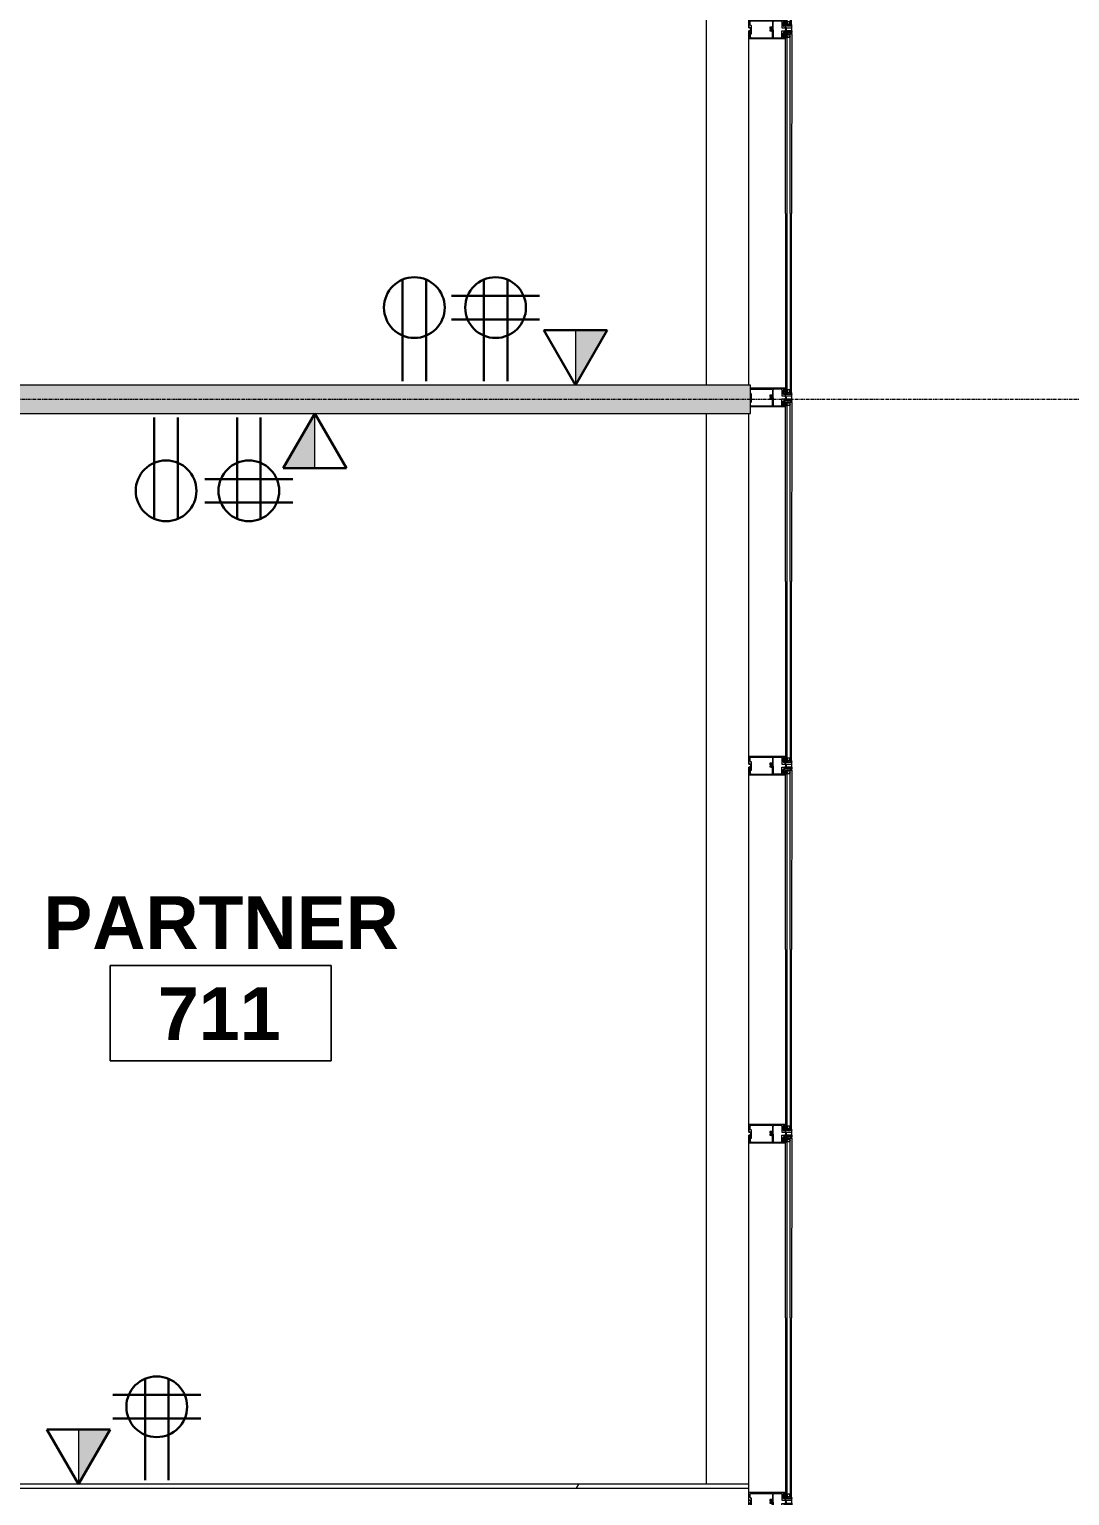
# Model space of a CAD drawing. Header units: inches. Extents: x -203 to 2070, y -968 to 768.
# Drawn here: x 1612.9 to 1782.5, y -194.1 to 44.9 of the extents above; entities that cross this region are included whole.
import ezdxf

# ---------------------------------------------------------------- set-up
doc = ezdxf.new("R2010")
doc.units = ezdxf.units.IN
doc.header["$MEASUREMENT"] = 0
doc.linetypes.add('Grid Line 1_2_', pattern=[0.875, 0.5, -0.125, 0.125, -0.125])
for name, color, linetype, lineweight in [('A-ANNO-NOTE', 131, 'Continuous', 13), ('A-AREA-IDEN', 2, 'Continuous', 9), ('A-Glaz-Exst', 7, 'Continuous', 9), ('A-WALL', 113, 'Continuous', 13), ('A-WALL-PATT', 111, 'Continuous', 13), ('I-WALL', 2, 'Continuous', 13), ('Jenner and Block 7fl_BB_dwg', 8, 'Continuous', 9), ('S-GRID', 1, 'Continuous', 9)]:
    doc.layers.add(name, color=color, linetype=linetype, lineweight=lineweight)
doc.styles.add('Swis721 Lt BT_B', font='', dxfattribs={"height": 8.583975})
doc.styles.get('Swis721 Lt BT_B').set_extended_font_data('Swis721 Lt BT', bold=True)

# ---------------------------------------------------------------- blocks, each defined once
blk = doc.blocks.new('Jenner and Block 7fl_BB_dwg_CW-STRIP-V24-LEVEL 7 - POWER _ SIGNAL')
at = {"layer": 'A-Glaz-Exst'}
for p, q in [((-127.5, -52.64), (-124.39, -51.32)), ((-124.23, -51.38), (-123.91, -52.13)), ((-124.05, -51.17), (-123.01, -50.73)), ((-124.04, -52.43), (-123.99, -52.37)), ((-124.01, -52.57), (-123.8, -52.48)), ((-123.96, -52.47), (-123.97, -52.44)), ((-123.96, -52.36), (-123.88, -52.36)), ((-123.92, -52.42), (-123.9, -52.45)), ((-123.75, -52.48), (-123.71, -52.5)), ((-123.74, -52.44), (-123.69, -52.46)), ((-123.59, -52.56), (-123.13, -53.64)), ((-121.88, -51.54), (-122.01, -51.58)), ((-121.75, -51.73), (-121.85, -51.55)), ((-121.68, -51.87), (-121.79, -51.93)), ((-121.72, -51.64), (-121.66, -51.83)), ((-120.76, -51.54), (-120.96, -51.08)), ((-127.34, -53.32), (-127.56, -52.8)), ((-127.2, -53.33), (-127.26, -53.35)), ((-126.62, -54.54), (-127.12, -53.36)), ((-126.7, -54.61), (-126.64, -54.58)), ((-126.42, -55.17), (-123.32, -53.85)), ((-124.09, -52.63), (-124.08, -52.59)), ((-124.09, -52.78), (-124.03, -52.91)), ((-124.06, -52.65), (-124.04, -52.6)), ((-123.25, -53.69), (-123.64, -52.78)), ((-122.97, -53.7), (-121.94, -53.26))]:
    blk.add_line(p, q, dxfattribs=at)
at = {"layer": 'A-Glaz-Exst', "flags": 128}
for points in [[(-132.82, -23.8), (-121.39, -50.72), (-121.16, -50.62), (-132.59, -23.7)], [(-133.51, -24.09), (-122.34, -50.38), (-122.08, -51.01), (-121.85, -50.92), (-133.28, -23.99)], [(-122.46, -50.43), (-122.48, -50.37), (-127.89, -52.67)], [(-127.89, -52.67), (-122.48, -50.37), (-122.46, -50.43), (-122.34, -50.38), (-122.46, -50.43), (-122.69, -50.53)], [(-109.83, -79.22), (-121.26, -52.3), (-121.49, -52.4), (-121.22, -53.03), (-121.34, -53.08), (-121.31, -53.13), (-126.72, -55.43), (-126.96, -54.86)], [(-123.94, -52.21), (-124.27, -52.35), (-124.17, -52.58), (-123.98, -52.5)], [(-123.87, -52.45), (-123.67, -52.37), (-124.11, -51.34)], [(-124.08, -52.57), (-124.09, -52.55), (-123.98, -52.5), (-124, -52.45), (-124.02, -52.45)], [(-123.87, -52.39), (-123.89, -52.4), (-123.87, -52.45), (-123.76, -52.41), (-123.75, -52.43)], [(-122.85, -50.8), (-122.46, -51.72), (-121.94, -51.5), (-121.95, -51.47), (-121.99, -51.48), (-122.01, -51.45), (-121.87, -51.38), (-121.85, -51.42), (-121.89, -51.45), (-121.88, -51.47), (-121.82, -51.45), (-120.96, -51.08), (-121.06, -50.85)], [(-122.34, -50.38), (-122.54, -50.87), (-122.2, -50.73), (-122.69, -50.53), (-122.37, -51.28)], [(-121.87, -53.1), (-122.26, -52.18), (-121.74, -51.96), (-121.73, -51.99), (-121.77, -52.01), (-121.75, -52.05), (-121.61, -51.99), (-121.63, -51.95), (-121.67, -51.96), (-121.68, -51.93), (-121.57, -51.89), (-121.69, -51.6), (-121.7, -51.6), (-121.69, -51.6), (-121.57, -51.89), (-120.76, -51.54), (-120.67, -51.77), (-121.82, -52.26)], [(-121.82, -51.45), (-120.96, -51.08), (-121.06, -50.85), (-122.21, -51.34)], [(-122.05, -51.56), (-122.05, -51.55), (-121.94, -51.5)], [(-121.99, -50.5), (-122.02, -50.42), (-121.62, -50.24), (-121.59, -50.33)], [(-121.96, -50.56), (-121.94, -50.62), (-121.84, -50.78), (-121.49, -50.63), (-121.54, -50.45), (-121.56, -50.39)], [(-110.06, -79.32), (-121.22, -53.03), (-121.71, -52.83), (-121.37, -52.68), (-121.57, -53.17), (-121.88, -52.43)], [(-121.7, -51.74), (-121.82, -51.45), (-121.7, -51.74), (-121.71, -51.74)], [(-121.81, -51.97), (-121.8, -51.98), (-121.74, -51.96)], [(-121.08, -52.63), (-121.11, -52.57), (-121.15, -52.39), (-120.81, -52.24), (-120.71, -52.4), (-120.68, -52.46)], [(-121.06, -52.69), (-121.02, -52.77), (-120.62, -52.6), (-120.66, -52.52)], [(-109.37, -79.03), (-120.8, -52.1), (-120.57, -52), (-109.14, -78.93)], [(-126.88, -54.24), (-126.91, -54.19), (-127.09, -53.75), (-126.74, -54.59)], [(-126.96, -54.86), (-126.72, -55.43), (-121.31, -53.13), (-121.34, -53.08), (-121.57, -53.17)], [(-126.92, -54.33), (-126.83, -54.53), (-126.86, -54.54), (-126.88, -54.5), (-126.92, -54.51), (-126.86, -54.66), (-126.82, -54.64), (-126.84, -54.6), (-126.81, -54.58), (-126.59, -55.1)]]:
    blk.add_lwpolyline(points, dxfattribs=at)
for points in [[(-120.67, -51.77), (-120.76, -51.54), (-121.57, -51.89), (-120.76, -51.54)], [(-127.4, -53.82), (-127.17, -53.72)], [(-127.21, -54.28), (-126.95, -54.17), (-126.98, -54.18)]]:
    blk.add_lwpolyline(points, close=True, dxfattribs=at)
at = {"layer": 'A-Glaz-Exst'}
for centre, radius in [((-121.98, -50.53), 0.0312), ((-121.57, -50.36), 0.0313), ((-120.67, -52.49), 0.0312), ((-121.07, -52.66), 0.0312)]:
    blk.add_circle(centre, radius, dxfattribs=at)
for centre, radius, start, end in [((-124.34, -51.43), 0.125, 23.0045, 113.0045), ((-124, -51.29), 0.125, 113.0045, 203.0045), ((-124.03, -52.23), 0.548, 263.7768, 322.8434), ((-124.09, -52.58), 0.0197, 337.7655, 23.0045), ((-124.03, -52.58), 0.0139, 50.356, 225.537), ((-124.03, -52.44), 0.016, 138.4428, 293.0045), ((-124.02, -52.26), 0.451, 268.6149, 317.394), ((-124.02, -52.56), 0.0118, 230.356, 293.0045), ((-123.96, -52.4), 0.04, 87.5662, 138.4428), ((-123.94, -52.43), 0.0306, 26.7074, 199.3016), ((-123.93, -52.46), 0.0306, 206.7074, 19.3016), ((-123.97, -52.16), 0.0625, 293.0045, 23.0045), ((-123.88, -52.38), 0.016, 293.0045, 87.5662), ((-123.8, -52.47), 0.0118, 293.0045, 355.653), ((-123.77, -52.47), 0.0139, 0.472, 175.653), ((-123.75, -52.47), 0.0118, 180.472, 248.2435), ((-123.73, -52.43), 0.0197, 203.0045, 248.2435), ((-123.75, -52.55), 0.0695, 350.7239, 46.7046), ((-123.73, -52.54), 0.089, 332.9913, 65.2955), ((-122.96, -50.85), 0.125, 23.0045, 113.0045), ((-122.22, -51.15), 0.313, 76.1346, 149.8744), ((-122.18, -51.16), 0.221, 68.0045, 194.8744), ((-122.26, -51.23), 0.125, 203.0045, 293.0045), ((-121.97, -51.25), 0.257, 114.4891, 201.5199), ((-122.02, -51.55), 0.0312, 203.0045, 288.0045), ((-121.77, -52.38), 0.125, 113.0045, 203.0045), ((-121.88, -51.57), 0.0312, 23.0045, 108.0045), ((-121.67, -52.37), 0.221, 211.1346, 338.0045), ((-121.43, -51.25), 0.531, 84.932, 141.077), ((-121.58, -52.16), 0.257, 204.4891, 291.5199), ((-121.78, -51.95), 0.0312, 118.0045, 203.0045), ((-121.69, -52.41), 0.313, 256.1346, 329.8744), ((-121.72, -51.71), 0.0313, 208.0045, 293.0045), ((-121.69, -51.63), 0.0313, 113.0045, 198.0045), ((-121.55, -50.92), 0.145, 75.2021, 272.5168), ((-121.69, -51.84), 0.0312, 298.0045, 23.0045), ((-121.46, -50.89), 0.13, 309.3067, 96.5963), ((-121.06, -50.72), 0.266, 174.932, 231.077), ((-121.01, -50.7), 0.266, 174.932, 231.077), ((-121.21, -51.77), 0.531, 264.932, 321.077), ((-120.95, -50.67), 0.266, 174.932, 231.077), ((-121.06, -52.09), 0.145, 133.4921, 330.8069), ((-120.89, -50.65), 0.266, 174.932, 231.077), ((-120.97, -52.04), 0.13, 309.4127, 96.7023), ((-120.57, -51.87), 0.266, 174.932, 231.077), ((-120.52, -51.85), 0.266, 174.932, 231.077), ((-120.46, -51.82), 0.266, 174.932, 231.077), ((-120.4, -51.8), 0.266, 174.932, 231.077), ((-127.45, -52.75), 0.125, 113.0045, 203.0045), ((-127.29, -53.29), 0.0625, 203.0045, 293.0045), ((-127.18, -53.39), 0.0625, 23.0045, 113.0045), ((-127.15, -53.78), 0.0625, 23.0045, 113.0045), ((-127.15, -53.78), 0.0625, 23.0045, 113.0045), ((-126.94, -54.2), 0.0312, 23.0045, 113.0045), ((-126.94, -54.2), 0.0312, 23.0045, 113.0045), ((-126.89, -54.31), 0.0312, 113.0045, 203.0045), ((-126.91, -54.26), 0.0313, 293.0045, 23.0045), ((-126.71, -54.58), 0.0312, 203.0045, 293.0045), ((-126.65, -54.55), 0.0313, 293.0045, 23.0045), ((-124.01, -52.66), 0.089, 160.7135, 253.0177), ((-123.99, -52.65), 0.0695, 179.3043, 235.285), ((-124.03, -52.23), 0.517, 269.0257, 316.9833), ((-124.05, -52.6), 0.0118, 337.7655, 45.537), ((-124.03, -52.23), 0.673, 269.5765, 305.68), ((-123.37, -53.73), 0.125, 293.0045, 23.0045), ((-123.02, -53.59), 0.125, 203.0045, 293.0045), ((-121.98, -53.15), 0.125, 293.0045, 23.0045), ((-126.47, -55.05), 0.125, 203.0045, 293.0045)]:
    blk.add_arc(centre, radius, start, end, dxfattribs=at)
blk = doc.blocks.new('Jenner and Block 7fl_BB_dwg_CW-STRIP-5551912-LEVEL 7 - POWER _ SIGNAL')
at = {"layer": 'A-Glaz-Exst'}
for p, q in [((-127.5, -52.64), (-124.39, -51.32)), ((-124.23, -51.38), (-123.91, -52.13)), ((-124.05, -51.17), (-123.01, -50.73)), ((-124.04, -52.43), (-123.99, -52.37)), ((-124.01, -52.57), (-123.8, -52.48)), ((-123.96, -52.47), (-123.97, -52.44)), ((-123.96, -52.36), (-123.88, -52.36)), ((-123.92, -52.42), (-123.9, -52.45)), ((-123.75, -52.48), (-123.71, -52.5)), ((-123.74, -52.44), (-123.69, -52.46)), ((-123.59, -52.56), (-123.13, -53.64)), ((-121.88, -51.54), (-122.01, -51.58)), ((-121.75, -51.73), (-121.85, -51.55)), ((-121.68, -51.87), (-121.79, -51.93)), ((-121.72, -51.64), (-121.66, -51.83)), ((-120.76, -51.54), (-120.96, -51.08)), ((-127.34, -53.32), (-127.56, -52.8)), ((-127.2, -53.33), (-127.26, -53.35)), ((-126.62, -54.54), (-127.12, -53.36)), ((-126.7, -54.61), (-126.64, -54.58)), ((-126.42, -55.17), (-123.32, -53.85)), ((-124.09, -52.63), (-124.08, -52.59)), ((-124.09, -52.78), (-124.03, -52.91)), ((-124.06, -52.65), (-124.04, -52.6)), ((-123.25, -53.69), (-123.64, -52.78)), ((-122.97, -53.7), (-121.94, -53.26))]:
    blk.add_line(p, q, dxfattribs=at)
at = {"layer": 'A-Glaz-Exst', "flags": 128}
for points in [[(-132.82, -23.8), (-121.39, -50.72), (-121.16, -50.62), (-132.59, -23.7)], [(-133.51, -24.09), (-122.34, -50.38), (-122.08, -51.01), (-121.85, -50.92), (-133.28, -23.99)], [(-122.46, -50.43), (-122.48, -50.37), (-127.89, -52.67), (-127.4, -53.82), (-127.17, -53.72), (-127.4, -53.82), (-127.89, -52.67), (-122.48, -50.37), (-122.46, -50.43), (-122.34, -50.38), (-122.46, -50.43), (-122.69, -50.53)], [(-109.83, -79.22), (-121.26, -52.3), (-121.49, -52.4), (-121.22, -53.03), (-121.34, -53.08), (-121.31, -53.13), (-126.72, -55.43), (-127.21, -54.28), (-126.95, -54.17), (-126.98, -54.18), (-127.21, -54.28), (-126.72, -55.43), (-121.31, -53.13), (-121.34, -53.08), (-121.57, -53.17)], [(-123.94, -52.21), (-124.27, -52.35), (-124.17, -52.58), (-123.98, -52.5)], [(-123.87, -52.45), (-123.67, -52.37), (-124.11, -51.34)], [(-124.08, -52.57), (-124.09, -52.55), (-123.98, -52.5), (-124, -52.45), (-124.02, -52.45)], [(-123.87, -52.39), (-123.89, -52.4), (-123.87, -52.45), (-123.76, -52.41), (-123.75, -52.43)], [(-122.85, -50.8), (-122.46, -51.72), (-121.94, -51.5), (-121.95, -51.47), (-121.99, -51.48), (-122.01, -51.45), (-121.87, -51.38), (-121.85, -51.42), (-121.89, -51.45), (-121.88, -51.47), (-121.82, -51.45), (-120.96, -51.08), (-121.06, -50.85)], [(-122.34, -50.38), (-122.54, -50.87), (-122.2, -50.73), (-122.69, -50.53), (-122.37, -51.28)], [(-121.87, -53.1), (-122.26, -52.18), (-121.74, -51.96), (-121.73, -51.99), (-121.77, -52.01), (-121.75, -52.05), (-121.61, -51.99), (-121.63, -51.95), (-121.67, -51.96), (-121.68, -51.93), (-121.57, -51.89), (-121.69, -51.6), (-121.7, -51.6), (-121.69, -51.6), (-121.57, -51.89), (-120.76, -51.54), (-120.67, -51.77), (-121.82, -52.26)], [(-121.82, -51.45), (-120.96, -51.08), (-121.06, -50.85), (-122.21, -51.34)], [(-122.05, -51.56), (-122.05, -51.55), (-121.94, -51.5)], [(-121.99, -50.5), (-122.02, -50.42), (-121.62, -50.24), (-121.59, -50.33)], [(-121.96, -50.56), (-121.94, -50.62), (-121.84, -50.78), (-121.49, -50.63), (-121.54, -50.45), (-121.56, -50.39)], [(-110.06, -79.32), (-121.22, -53.03), (-121.71, -52.83), (-121.37, -52.68), (-121.57, -53.17), (-121.88, -52.43)], [(-121.7, -51.74), (-121.82, -51.45), (-121.7, -51.74), (-121.71, -51.74)], [(-121.81, -51.97), (-121.8, -51.98), (-121.74, -51.96)], [(-121.08, -52.63), (-121.11, -52.57), (-121.15, -52.39), (-120.81, -52.24), (-120.71, -52.4), (-120.68, -52.46)], [(-121.06, -52.69), (-121.02, -52.77), (-120.62, -52.6), (-120.66, -52.52)], [(-109.37, -79.03), (-120.8, -52.1), (-120.57, -52), (-109.14, -78.93)], [(-126.88, -54.24), (-126.91, -54.19), (-127.09, -53.75), (-126.74, -54.59)], [(-126.92, -54.33), (-126.83, -54.53), (-126.86, -54.54), (-126.88, -54.5), (-126.92, -54.51), (-126.86, -54.66), (-126.82, -54.64), (-126.84, -54.6), (-126.81, -54.58), (-126.59, -55.1)]]:
    blk.add_lwpolyline(points, dxfattribs=at)
blk.add_lwpolyline([(-120.67, -51.77), (-120.76, -51.54), (-121.57, -51.89), (-120.76, -51.54)], close=True, dxfattribs=at)
at = {"layer": 'A-Glaz-Exst'}
for centre, radius in [((-121.98, -50.53), 0.0312), ((-121.57, -50.36), 0.0313), ((-120.67, -52.49), 0.0312), ((-121.07, -52.66), 0.0312)]:
    blk.add_circle(centre, radius, dxfattribs=at)
for centre, radius, start, end in [((-124.34, -51.43), 0.125, 23.0045, 113.0045), ((-124, -51.29), 0.125, 113.0045, 203.0045), ((-124.03, -52.23), 0.548, 263.7768, 322.8434), ((-124.09, -52.58), 0.0197, 337.7655, 23.0045), ((-124.03, -52.58), 0.0139, 50.356, 225.537), ((-124.03, -52.44), 0.016, 138.4428, 293.0045), ((-124.02, -52.26), 0.451, 268.6149, 317.394), ((-124.02, -52.56), 0.0118, 230.356, 293.0045), ((-123.96, -52.4), 0.04, 87.5662, 138.4428), ((-123.94, -52.43), 0.0306, 26.7074, 199.3016), ((-123.93, -52.46), 0.0306, 206.7074, 19.3016), ((-123.97, -52.16), 0.0625, 293.0045, 23.0045), ((-123.88, -52.38), 0.016, 293.0045, 87.5662), ((-123.8, -52.47), 0.0118, 293.0045, 355.653), ((-123.77, -52.47), 0.0139, 0.472, 175.653), ((-123.75, -52.47), 0.0118, 180.472, 248.2435), ((-123.73, -52.43), 0.0197, 203.0045, 248.2435), ((-123.75, -52.55), 0.0695, 350.7239, 46.7046), ((-123.73, -52.54), 0.089, 332.9913, 65.2955), ((-122.96, -50.85), 0.125, 23.0045, 113.0045), ((-122.22, -51.15), 0.313, 76.1346, 149.8744), ((-122.18, -51.16), 0.221, 68.0045, 194.8744), ((-122.26, -51.23), 0.125, 203.0045, 293.0045), ((-121.97, -51.25), 0.257, 114.4891, 201.5199), ((-122.02, -51.55), 0.0312, 203.0045, 288.0045), ((-121.77, -52.38), 0.125, 113.0045, 203.0045), ((-121.88, -51.57), 0.0312, 23.0045, 108.0045), ((-121.67, -52.37), 0.221, 211.1346, 338.0045), ((-121.43, -51.25), 0.531, 84.932, 141.077), ((-121.58, -52.16), 0.257, 204.4891, 291.5199), ((-121.78, -51.95), 0.0312, 118.0045, 203.0045), ((-121.69, -52.41), 0.313, 256.1346, 329.8744), ((-121.72, -51.71), 0.0313, 208.0045, 293.0045), ((-121.69, -51.63), 0.0313, 113.0045, 198.0045), ((-121.55, -50.92), 0.145, 75.2021, 272.5168), ((-121.69, -51.84), 0.0312, 298.0045, 23.0045), ((-121.46, -50.89), 0.13, 309.3067, 96.5963), ((-121.06, -50.72), 0.266, 174.932, 231.077), ((-121.01, -50.7), 0.266, 174.932, 231.077), ((-121.21, -51.77), 0.531, 264.932, 321.077), ((-120.95, -50.67), 0.266, 174.932, 231.077), ((-121.06, -52.09), 0.145, 133.4921, 330.8069), ((-120.89, -50.65), 0.266, 174.932, 231.077), ((-120.97, -52.04), 0.13, 309.4127, 96.7023), ((-120.57, -51.87), 0.266, 174.932, 231.077), ((-120.52, -51.85), 0.266, 174.932, 231.077), ((-120.46, -51.82), 0.266, 174.932, 231.077), ((-120.4, -51.8), 0.266, 174.932, 231.077), ((-127.45, -52.75), 0.125, 113.0045, 203.0045), ((-127.29, -53.29), 0.0625, 203.0045, 293.0045), ((-127.18, -53.39), 0.0625, 23.0045, 113.0045), ((-127.15, -53.78), 0.0625, 23.0045, 113.0045), ((-127.15, -53.78), 0.0625, 23.0045, 113.0045), ((-126.94, -54.2), 0.0312, 23.0045, 113.0045), ((-126.94, -54.2), 0.0312, 23.0045, 113.0045), ((-126.89, -54.31), 0.0312, 113.0045, 203.0045), ((-126.91, -54.26), 0.0313, 293.0045, 23.0045), ((-126.71, -54.58), 0.0312, 203.0045, 293.0045), ((-126.65, -54.55), 0.0313, 293.0045, 23.0045), ((-124.01, -52.66), 0.089, 160.7135, 253.0177), ((-123.99, -52.65), 0.0695, 179.3043, 235.285), ((-124.03, -52.23), 0.517, 269.0257, 316.9833), ((-124.05, -52.6), 0.0118, 337.7655, 45.537), ((-124.03, -52.23), 0.673, 269.5765, 305.68), ((-123.37, -53.73), 0.125, 293.0045, 23.0045), ((-123.02, -53.59), 0.125, 203.0045, 293.0045), ((-121.98, -53.15), 0.125, 293.0045, 23.0045), ((-126.47, -55.05), 0.125, 203.0045, 293.0045)]:
    blk.add_arc(centre, radius, start, end, dxfattribs=at)
blk = doc.blocks.new('Jenner and Block 7fl_BB_dwg_CW-STRIP-V14-LEVEL 7 - POWER _ SIGNAL')
at = {"layer": 'A-Glaz-Exst'}
for p, q in [((-127.5, -52.64), (-124.39, -51.32)), ((-124.23, -51.38), (-123.91, -52.13)), ((-124.05, -51.17), (-123.01, -50.73)), ((-124.04, -52.43), (-123.99, -52.37)), ((-124.01, -52.57), (-123.8, -52.48)), ((-123.96, -52.47), (-123.97, -52.44)), ((-123.96, -52.36), (-123.88, -52.36)), ((-123.92, -52.42), (-123.9, -52.45)), ((-123.75, -52.48), (-123.71, -52.5)), ((-123.74, -52.44), (-123.69, -52.46)), ((-123.59, -52.56), (-123.13, -53.64)), ((-121.88, -51.54), (-122.01, -51.58)), ((-121.75, -51.73), (-121.85, -51.55)), ((-121.68, -51.87), (-121.79, -51.93)), ((-121.72, -51.64), (-121.66, -51.83)), ((-120.76, -51.54), (-120.96, -51.08)), ((-127.2, -53.33), (-127.26, -53.35)), ((-126.62, -54.54), (-127.12, -53.36)), ((-126.7, -54.61), (-126.64, -54.58)), ((-126.42, -55.17), (-123.32, -53.85)), ((-124.09, -52.63), (-124.08, -52.59)), ((-124.09, -52.78), (-124.03, -52.91)), ((-124.06, -52.65), (-124.04, -52.6)), ((-123.25, -53.69), (-123.64, -52.78)), ((-122.97, -53.7), (-121.94, -53.26))]:
    blk.add_line(p, q, dxfattribs=at)
at = {"layer": 'A-Glaz-Exst', "flags": 128}
for points in [[(-132.82, -23.8), (-121.39, -50.72), (-121.16, -50.62), (-132.59, -23.7)], [(-133.51, -24.09), (-122.34, -50.38), (-122.08, -51.01), (-121.85, -50.92), (-133.28, -23.99)], [(-122.46, -50.43), (-122.48, -50.37), (-127.6, -52.55)], [(-127.6, -52.55), (-122.48, -50.37), (-122.46, -50.43), (-122.34, -50.38), (-122.46, -50.43), (-122.69, -50.53)], [(-109.83, -79.22), (-121.26, -52.3), (-121.49, -52.4), (-121.22, -53.03), (-121.34, -53.08), (-121.31, -53.13), (-126.43, -55.31)], [(-123.94, -52.21), (-124.27, -52.35), (-124.17, -52.58), (-123.98, -52.5)], [(-123.87, -52.45), (-123.67, -52.37), (-124.11, -51.34)], [(-124.08, -52.57), (-124.09, -52.55), (-123.98, -52.5), (-124, -52.45), (-124.02, -52.45)], [(-123.87, -52.39), (-123.89, -52.4), (-123.87, -52.45), (-123.76, -52.41), (-123.75, -52.43)], [(-122.85, -50.8), (-122.46, -51.72), (-121.94, -51.5), (-121.95, -51.47), (-121.99, -51.48), (-122.01, -51.45), (-121.87, -51.38), (-121.85, -51.42), (-121.89, -51.45), (-121.88, -51.47), (-121.82, -51.45), (-120.96, -51.08), (-121.06, -50.85)], [(-122.34, -50.38), (-122.54, -50.87), (-122.2, -50.73), (-122.69, -50.53), (-122.37, -51.28)], [(-121.87, -53.1), (-122.26, -52.18), (-121.74, -51.96), (-121.73, -51.99), (-121.77, -52.01), (-121.75, -52.05), (-121.61, -51.99), (-121.63, -51.95), (-121.67, -51.96), (-121.68, -51.93), (-121.57, -51.89), (-121.69, -51.6), (-121.7, -51.6), (-121.69, -51.6), (-121.57, -51.89), (-120.76, -51.54), (-120.67, -51.77), (-121.82, -52.26)], [(-121.82, -51.45), (-120.96, -51.08), (-121.06, -50.85), (-122.21, -51.34)], [(-122.05, -51.56), (-122.05, -51.55), (-121.94, -51.5)], [(-121.99, -50.5), (-122.02, -50.42), (-121.62, -50.24), (-121.59, -50.33)], [(-121.96, -50.56), (-121.94, -50.62), (-121.84, -50.78), (-121.49, -50.63), (-121.54, -50.45), (-121.56, -50.39)], [(-110.06, -79.32), (-121.22, -53.03), (-121.71, -52.83), (-121.37, -52.68), (-121.57, -53.17), (-121.88, -52.43)], [(-121.7, -51.74), (-121.82, -51.45), (-121.7, -51.74), (-121.71, -51.74)], [(-121.81, -51.97), (-121.8, -51.98), (-121.74, -51.96)], [(-121.08, -52.63), (-121.11, -52.57), (-121.15, -52.39), (-120.81, -52.24), (-120.71, -52.4), (-120.68, -52.46)], [(-121.06, -52.69), (-121.02, -52.77), (-120.62, -52.6), (-120.66, -52.52)], [(-109.37, -79.03), (-120.8, -52.1), (-120.57, -52), (-109.14, -78.93)], [(-126.43, -55.31), (-121.31, -53.13), (-121.34, -53.08), (-121.57, -53.17)]]:
    blk.add_lwpolyline(points, dxfattribs=at)
blk.add_lwpolyline([(-120.67, -51.77), (-120.76, -51.54), (-121.57, -51.89), (-120.76, -51.54)], close=True, dxfattribs=at)
at = {"layer": 'A-Glaz-Exst'}
for centre, radius in [((-121.98, -50.53), 0.0312), ((-121.57, -50.36), 0.0313), ((-120.67, -52.49), 0.0312), ((-121.07, -52.66), 0.0312)]:
    blk.add_circle(centre, radius, dxfattribs=at)
for centre, radius, start, end in [((-124.34, -51.43), 0.125, 23.0045, 113.0045), ((-124, -51.29), 0.125, 113.0045, 203.0045), ((-124.03, -52.23), 0.548, 263.7768, 322.8434), ((-124.09, -52.58), 0.0197, 337.7655, 23.0045), ((-124.03, -52.58), 0.0139, 50.356, 225.537), ((-124.03, -52.44), 0.016, 138.4428, 293.0045), ((-124.02, -52.26), 0.451, 268.6149, 317.394), ((-124.02, -52.56), 0.0118, 230.356, 293.0045), ((-123.96, -52.4), 0.04, 87.5662, 138.4428), ((-123.94, -52.43), 0.0306, 26.7074, 199.3016), ((-123.93, -52.46), 0.0306, 206.7074, 19.3016), ((-123.97, -52.16), 0.0625, 293.0045, 23.0045), ((-123.88, -52.38), 0.016, 293.0045, 87.5662), ((-123.8, -52.47), 0.0118, 293.0045, 355.653), ((-123.77, -52.47), 0.0139, 0.472, 175.653), ((-123.75, -52.47), 0.0118, 180.472, 248.2435), ((-123.73, -52.43), 0.0197, 203.0045, 248.2435), ((-123.75, -52.55), 0.0695, 350.7239, 46.7046), ((-123.73, -52.54), 0.089, 332.9913, 65.2955), ((-122.96, -50.85), 0.125, 23.0045, 113.0045), ((-122.22, -51.15), 0.313, 76.1346, 149.8744), ((-122.18, -51.16), 0.221, 68.0045, 194.8744), ((-122.26, -51.23), 0.125, 203.0045, 293.0045), ((-121.97, -51.25), 0.257, 114.4891, 201.5199), ((-122.02, -51.55), 0.0312, 203.0045, 288.0045), ((-121.77, -52.38), 0.125, 113.0045, 203.0045), ((-121.88, -51.57), 0.0312, 23.0045, 108.0045), ((-121.67, -52.37), 0.221, 211.1346, 338.0045), ((-121.43, -51.25), 0.531, 84.932, 141.077), ((-121.58, -52.16), 0.257, 204.4891, 291.5199), ((-121.78, -51.95), 0.0312, 118.0045, 203.0045), ((-121.69, -52.41), 0.313, 256.1346, 329.8744), ((-121.72, -51.71), 0.0313, 208.0045, 293.0045), ((-121.69, -51.63), 0.0313, 113.0045, 198.0045), ((-121.55, -50.92), 0.145, 75.2021, 272.5168), ((-121.69, -51.84), 0.0312, 298.0045, 23.0045), ((-121.46, -50.89), 0.13, 309.3067, 96.5963), ((-121.06, -50.72), 0.266, 174.932, 231.077), ((-121.01, -50.7), 0.266, 174.932, 231.077), ((-121.21, -51.77), 0.531, 264.932, 321.077), ((-120.95, -50.67), 0.266, 174.932, 231.077), ((-121.06, -52.09), 0.145, 133.4921, 330.8069), ((-120.89, -50.65), 0.266, 174.932, 231.077), ((-120.97, -52.04), 0.13, 309.4127, 96.7023), ((-120.57, -51.87), 0.266, 174.932, 231.077), ((-120.52, -51.85), 0.266, 174.932, 231.077), ((-120.46, -51.82), 0.266, 174.932, 231.077), ((-120.4, -51.8), 0.266, 174.932, 231.077), ((-127.45, -52.75), 0.125, 113.0045, 144.8243), ((-127.18, -53.39), 0.0625, 23.0045, 113.0045), ((-126.71, -54.58), 0.0312, 203.0045, 293.0045), ((-126.65, -54.55), 0.0313, 293.0045, 23.0045), ((-124.01, -52.66), 0.089, 160.7135, 253.0177), ((-123.99, -52.65), 0.0695, 179.3043, 235.285), ((-124.03, -52.23), 0.517, 269.0257, 316.9833), ((-124.05, -52.6), 0.0118, 337.7655, 45.537), ((-124.03, -52.23), 0.673, 269.5765, 305.68), ((-123.37, -53.73), 0.125, 293.0045, 23.0045), ((-123.02, -53.59), 0.125, 203.0045, 293.0045), ((-121.98, -53.15), 0.125, 293.0045, 23.0045), ((-126.47, -55.05), 0.125, 261.1847, 293.0045)]:
    blk.add_arc(centre, radius, start, end, dxfattribs=at)
blk = doc.blocks.new('Jenner and Block 7fl_BB_dwg-4985401-LEVEL 7 - POWER _ SIGNAL')
at = {"layer": 'A-Glaz-Exst'}
for p, q in [((1723.3, -13.03), (1723.3, 163.07)), ((1730.17, -13.03), (1730.17, 43.45)), ((1723.3, -192.18), (1723.3, -17.65)), ((1730.17, -73.55), (1730.17, -17.65)), ((1730.17, -133.55), (1730.17, -76.55)), ((1730.17, -192.18), (1730.17, -136.55))]:
    blk.add_line(p, q, dxfattribs=at)
at = {"rotation": 336.9955198969619}
for name, p in [('Jenner and Block 7fl_BB_dwg_CW-STRIP-5551912-LEVEL 7 - POWER _ SIGNAL', (1868.48, 44.95)), ('Jenner and Block 7fl_BB_dwg_CW-STRIP-V14-LEVEL 7 - POWER _ SIGNAL', (1868.48, -15.05)), ('Jenner and Block 7fl_BB_dwg_CW-STRIP-5551912-LEVEL 7 - POWER _ SIGNAL', (1868.48, -75.05)), ('Jenner and Block 7fl_BB_dwg_CW-STRIP-5551912-LEVEL 7 - POWER _ SIGNAL', (1868.48, -135.05)), ('Jenner and Block 7fl_BB_dwg_CW-STRIP-V24-LEVEL 7 - POWER _ SIGNAL', (1868.48, -195.05))]:
    blk.add_blockref(name, p, dxfattribs=at)
blk = doc.blocks.new('Jenner and Block 7fl_BB_dwg-V54-LEVEL 7 - POWER _ SIGNAL')
at = {"layer": 'A-Glaz-Exst'}
for p, q in [((1723.3, -13.03), (1723.3, 163.07)), ((1730.17, -13.03), (1730.17, 43.45)), ((1723.3, -192.18), (1723.3, -17.65)), ((1730.17, -73.55), (1730.17, -17.65)), ((1730.17, -133.55), (1730.17, -76.55)), ((1730.17, -192.18), (1730.17, -136.55))]:
    blk.add_line(p, q, dxfattribs=at)
at = {"rotation": 336.9955198969619}
for name, p in [('Jenner and Block 7fl_BB_dwg_CW-STRIP-5551912-LEVEL 7 - POWER _ SIGNAL', (1868.48, 44.95)), ('Jenner and Block 7fl_BB_dwg_CW-STRIP-V14-LEVEL 7 - POWER _ SIGNAL', (1868.48, -15.05)), ('Jenner and Block 7fl_BB_dwg_CW-STRIP-5551912-LEVEL 7 - POWER _ SIGNAL', (1868.48, -75.05)), ('Jenner and Block 7fl_BB_dwg_CW-STRIP-5551912-LEVEL 7 - POWER _ SIGNAL', (1868.48, -135.05)), ('Jenner and Block 7fl_BB_dwg_CW-STRIP-V24-LEVEL 7 - POWER _ SIGNAL', (1868.48, -195.05))]:
    blk.add_blockref(name, p, dxfattribs=at)
blk = doc.blocks.new('Room Tag - Room Name and Number-3379422-LEVEL 7 - POWER _ SIGNAL')
at = {"layer": 'A-AREA-IDEN'}
for p, q in [((-0.1881, -0.1636), (-0.1881, -0.0018)), ((-0.1881, -0.0018), (0.1869, -0.0018)), ((0.1869, -0.0018), (-0.1881, -0.0018)), ((-0.1881, -0.0018), (-0.1881, -0.1636)), ((0.1869, -0.0018), (0.1869, -0.1636)), ((0.1869, -0.1636), (0.1869, -0.0018)), ((0.1869, -0.1636), (-0.1881, -0.1636)), ((-0.1881, -0.1636), (0.1869, -0.1636))]:
    blk.add_line(p, q, dxfattribs=at)

msp = doc.modelspace()

# ---------------------------------------------------------------- hatches: boundary and pattern name
at = {"layer": 'A-ANNO-NOTE', "lineweight": 9}
for color, points in [(55, [(1701.92, -13.03), (1707.08, -4.1), (1701.92, -4.1)]), (55, [(1659.42, -26.59), (1659.42, -17.65), (1654.26, -26.59)]), (256, [(1620.92, -192.18), (1626.08, -183.24), (1620.92, -183.24)])]:
    msp.add_hatch(color=color, dxfattribs=at).paths.add_polyline_path(points, flags=0)
at = {"layer": 'A-WALL-PATT', "lineweight": 9}
msp.add_hatch(color=7, dxfattribs=at).paths.add_polyline_path([(1730.48, -17.65), (1730.48, -13.03), (1582.73, -13.03), (1582.73, -17.65)], flags=0)
h = msp.add_hatch(dxfattribs=at)
h.set_pattern_fill('FP_1', color=256, style=0, pattern_type=2)
h.set_pattern_definition([(0, (0, 0), (30.72, 7.68), [1.267, -21.773, 1.267, -21.773, -122.88]), (0, (0, 0), (30.72, 7.68), [-46.08, 1.267, -44.813, 1.267, -21.773, -53.76]), (0, (0, 0), (30.72, 7.68), [-115.2, 1.267, -14.093, 1.267, -37.133]), (120, (11.52, 3.84), (-22.011075, 22.7643), [1.267, -21.773, 1.267, -21.773, -122.88]), (120, (11.52, 3.84), (-22.011075, 22.7643), [-46.08, 1.267, -44.813, 1.267, -21.773, -53.76]), (120, (11.52, 3.84), (-22.011075, 22.7643), [-115.2, 1.267, -14.093, 1.267, -37.133]), (240, (15.36, 19.2), (-8.708925, -30.4443), [1.267, -21.773, 1.267, -21.773, -122.88]), (240, (15.36, 19.2), (-8.708925, -30.4443), [-46.08, 1.267, -44.813, 1.267, -21.773, -53.76]), (240, (15.36, 19.2), (-8.708925, -30.4443), [-115.2, 1.267, -14.093, 1.267, -37.133])])
h.paths.add_polyline_path([(1556.36, -192.8), (1730.17, -192.8), (1730.17, -192.18), (1556.36, -192.18)], flags=0)

# ---------------------------------------------------------------- linework, layer by layer
at = {"layer": 'A-ANNO-NOTE', "color": 215, "lineweight": 30}
for p, q in [((1673.75, -12.38), (1673.75, 4.15)), ((1677.58, -12.38), (1677.58, 4.15)), ((1687, -12.38), (1687, 4.15)), ((1690.83, -12.38), (1690.83, 4.15)), ((1681.74, 1.5), (1696.09, 1.5)), ((1681.74, -2.33), (1696.09, -2.33)), ((1701.92, -13.03), (1696.76, -4.1)), ((1696.76, -4.1), (1707.08, -4.1)), ((1701.92, -13.03), (1707.08, -4.1)), ((1633.26, -18.31), (1633.26, -34.83)), ((1637.09, -18.31), (1637.09, -34.83)), ((1646.76, -18.31), (1646.76, -34.83)), ((1650.59, -18.31), (1650.59, -34.83)), ((1659.42, -17.65), (1654.26, -26.59)), ((1659.42, -17.65), (1664.58, -26.59)), ((1655.85, -28.35), (1641.51, -28.35)), ((1664.58, -26.59), (1654.26, -26.59)), ((1655.85, -32.19), (1641.51, -32.19))]:
    msp.add_line(p, q, dxfattribs=at)
at = {"layer": 'A-ANNO-NOTE', "color": 55, "lineweight": 9}
for p, q in [((1701.92, -13.03), (1707.08, -4.1)), ((1707.08, -4.1), (1701.92, -4.1)), ((1701.92, -4.1), (1701.92, -13.03)), ((1659.42, -17.65), (1654.26, -26.59)), ((1659.42, -26.59), (1659.42, -17.65)), ((1654.26, -26.59), (1659.42, -26.59))]:
    msp.add_line(p, q, dxfattribs=at)
at = {"layer": 'A-ANNO-NOTE', "lineweight": 30}
for p, q in [((1631.75, -191.52), (1631.75, -175)), ((1635.58, -191.52), (1635.58, -175)), ((1626.49, -177.64), (1640.84, -177.64)), ((1626.49, -181.48), (1640.84, -181.48)), ((1620.92, -192.18), (1615.76, -183.24)), ((1615.76, -183.24), (1626.08, -183.24)), ((1620.92, -192.18), (1626.08, -183.24))]:
    msp.add_line(p, q, dxfattribs=at)
at = {"layer": 'A-ANNO-NOTE', "lineweight": 9}
for p, q in [((1620.92, -192.18), (1626.08, -183.24)), ((1626.08, -183.24), (1620.92, -183.24)), ((1620.92, -183.24), (1620.92, -192.18))]:
    msp.add_line(p, q, dxfattribs=at)
at = {"layer": 'A-ANNO-NOTE', "color": 215, "lineweight": 30}
for centre in [(1675.66, -0.41), (1688.91, -0.41), (1635.18, -30.27), (1648.68, -30.27)]:
    msp.add_circle(centre, 4.95, dxfattribs=at)
at = {"layer": 'A-ANNO-NOTE', "lineweight": 30}
msp.add_circle((1633.66, -179.56), 4.95, dxfattribs=at)
at = {"layer": 'A-WALL', "color": 8, "lineweight": 20}
for p, q in [((1730.48, -13.03), (1582.73, -13.03)), ((1730.48, -17.65), (1730.48, -13.03)), ((1582.73, -17.65), (1730.48, -17.65))]:
    msp.add_line(p, q, dxfattribs=at)
at = {"layer": 'A-WALL'}
msp.add_line((1555.73, -192.8), (1730.17, -192.8), dxfattribs=at)
at = {"layer": 'I-WALL'}
for p, q in [((1730.17, -192.18), (1556.36, -192.18)), ((1730.17, -195.93), (1730.17, -192.18))]:
    msp.add_line(p, q, dxfattribs=at)
at = {"layer": 'S-GRID', "linetype": 'Grid Line 1_2_'}
msp.add_line((-203.03, -15.31), (2046, -15.31), dxfattribs=at)

# ---------------------------------------------------------------- block references
at = {"layer": 'A-AREA-IDEN', "xscale": 95.99999999999994, "yscale": 95.99999999999994, "zscale": 95.99999999999994}
msp.add_blockref('Room Tag - Room Name and Number-3379422-LEVEL 7 - POWER _ SIGNAL', (1644.13, -107.48), dxfattribs=at)
at = {"layer": 'Jenner and Block 7fl_BB_dwg', "color": 7}
for name in ['Jenner and Block 7fl_BB_dwg-4985401-LEVEL 7 - POWER _ SIGNAL', 'Jenner and Block 7fl_BB_dwg-V54-LEVEL 7 - POWER _ SIGNAL']:
    msp.add_blockref(name, (0, 0), dxfattribs=at)

# ---------------------------------------------------------------- texts
at = {"layer": 'A-AREA-IDEN', "char_height": 8.584, "attachment_point": 2, "line_spacing_factor": 0.998538, "style": 'Swis721 Lt BT_B'}
for s, insert, width in [('PARTNER', (1644.14, -96.34), 62.748), ('711', (1643.85, -111.17), 23.004)]:
    msp.add_mtext(s, dxfattribs=dict(at, insert=insert, width=width))

doc.saveas('drawing.dxf')
